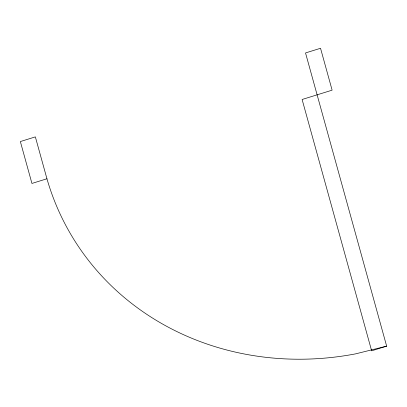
<?xml version="1.0" encoding="UTF-8"?>
<svg xmlns="http://www.w3.org/2000/svg" width="407" height="407" viewBox="0 0 407 407"><rect width="100%" height="100%" fill="white"/><g stroke="black" fill="none" stroke-linecap="round" stroke-linejoin="round"><path stroke-width="0.61" d="M46.947 178.775L31.939 183.435L20.35 141.55L35.358 136.889L46.947 178.775A286.396 262.444 -26.9 0 0 355.626 353.856L386.65 346.148L305.525 52.941L320.533 48.275L332.122 90.166L302.106 99.491L371.642 350.809L386.65 346.148"/></g></svg>
